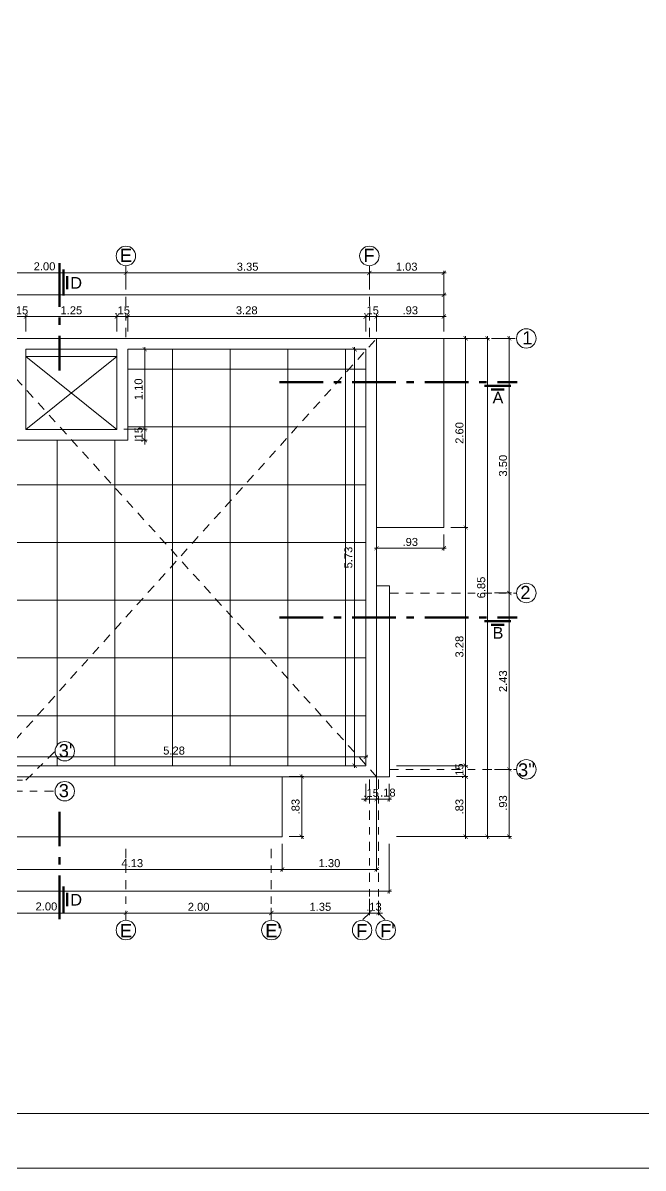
# Model space of a CAD drawing. Header units: millimetres. Extents: x 3779 to 7711, y 1445 to 3132.
# Drawn here: x 3911.06 to 3919.59, y 1460.93 to 1476.67 of the extents above; entities that cross this region are included whole.
import ezdxf

# ---------------------------------------------------------------- set-up
doc = ezdxf.new("R2010")
doc.units = ezdxf.units.MM
doc.header["$PDMODE"] = 3
for name, pattern in [('ACAD_ISO10W100', [18.5, 12, -3, 0.5, -3]), ('DASHDOTX2', [50.8, 25.4, -12.7, 0, -12.7]), ('HIDDEN', [9.525, 6.35, -3.175])]:
    doc.linetypes.add(name, pattern=pattern)
for name, color, linetype, lineweight in [('cotas', 7, 'Continuous', 5), ('EJES', 20, 'DASHDOTX2', 9), ('LINEA-DE-CORTE', 6, 'ACAD_ISO10W100', 60), ('pluma 0.0', 33, 'Continuous', 0), ('pluma 1', 1, 'Continuous', 9), ('pluma 1.5', 14, 'Continuous', 15), ('pluma 2', 2, 'Continuous', 20), ('proyecciones', 32, 'HIDDEN', 9), ('TEXTO', 7, 'Continuous', 9), ('TEXTURAS', 35, 'Continuous', 5)]:
    doc.layers.add(name, color=color, linetype=linetype, lineweight=lineweight)
doc.styles.get("Standard").update_dxf_attribs({"font": 'arial.ttf'})
doc.styles.add('TIMES', font='arial.ttf', dxfattribs={"height": 0.11})
doc.dimstyles.new('julio', dxfattribs={"dimtxt": 0.11, "dimasz": 0.057, "dimexe": 0.03, "dimexo": 0.097, "dimgap": 0.0295, "dimtad": 1, "dimzin": 4, "dimdsep": 46, "dimtxsty": 'TIMES', "dimblk": 'ARCHTICK', "dimcen": 0, "dimdle": 0.03, "dimclrd": 256, "dimclre": 256, "dimclrt": 256, "dimadec": 0, "dimazin": 0, "dimtfac": 1, "dimtix": 1, "dimtmove": 2, "dimatfit": 2, "dimldrblk": 'ARCHTICK', "dimfxl": 1, "dimtolj": 1, "dimtzin": 0, "dimlwd": 5, "dimlwe": 5, "dimarcsym": 0})

# ---------------------------------------------------------------- blocks, each defined once
blk = doc.blocks.new('_ArchTick')
at = {"color": 0, "linetype": 'ByBlock', "lineweight": 40, "const_width": 0.15}
blk.add_lwpolyline([(-0.5, -0.5), (0.5, 0.5)], dxfattribs=at)
blk = doc.blocks.new('*D638')
at = {"layer": 'cotas', "lineweight": 5, "transparency": 16777216}
for p, q in [((3901.522, 1472.935), (3916.882, 1472.935)), ((3901.552, 1472.432), (3901.552, 1472.965)), ((3916.852, 1472.432), (3916.852, 1472.965))]:
    blk.add_line(p, q, dxfattribs=at)
at = {"layer": 'Defpoints', "color": 0, "transparency": 16777216}
for p in [(3916.852, 1472.935), (3901.552, 1472.335), (3916.852, 1472.335)]:
    blk.add_point(p, dxfattribs=at)
at = {"layer": 'cotas', "lineweight": 5, "transparency": 16777216, "xscale": 0.057, "yscale": 0.057, "zscale": 0.057, "rotation": 180}
blk.add_blockref('_ArchTick', (3901.552, 1472.935), dxfattribs=at)
at = {"layer": 'cotas', "lineweight": 5, "transparency": 16777216, "xscale": 0.057, "yscale": 0.057, "zscale": 0.057}
blk.add_blockref('_ArchTick', (3916.852, 1472.935), dxfattribs=at)
at = {"layer": 'cotas', "transparency": 16777216, "insert": (3909.317, 1473.025), "char_height": 0.11, "attachment_point": 5, "style": 'TIMES'}
blk.add_mtext('\\A1;15.30', dxfattribs=at)
blk = doc.blocks.new('*D579')
at = {"layer": 'cotas', "lineweight": 5, "transparency": 16777216}
for p, q in [((3910.447, 1473.235), (3912.507, 1473.235)), ((3910.477, 1473.032), (3910.477, 1473.265)), ((3912.477, 1473.032), (3912.477, 1473.265))]:
    blk.add_line(p, q, dxfattribs=at)
at = {"layer": 'Defpoints', "color": 0, "transparency": 16777216}
for p in [(3912.477, 1473.235), (3910.477, 1472.935), (3912.477, 1472.935)]:
    blk.add_point(p, dxfattribs=at)
at = {"layer": 'cotas', "lineweight": 5, "transparency": 16777216, "xscale": 0.057, "yscale": 0.057, "zscale": 0.057, "rotation": 180}
blk.add_blockref('_ArchTick', (3910.477, 1473.235), dxfattribs=at)
at = {"layer": 'cotas', "lineweight": 5, "transparency": 16777216, "xscale": 0.057, "yscale": 0.057, "zscale": 0.057}
blk.add_blockref('_ArchTick', (3912.477, 1473.235), dxfattribs=at)
at = {"layer": 'cotas', "transparency": 16777216, "insert": (3911.358, 1473.325), "char_height": 0.11, "attachment_point": 5, "style": 'TIMES'}
blk.add_mtext('\\A1;2.00', dxfattribs=at)
blk = doc.blocks.new('*D580')
at = {"layer": 'cotas', "lineweight": 5, "transparency": 16777216}
for p, q in [((3912.447, 1473.235), (3915.857, 1473.235)), ((3912.477, 1473.032), (3912.477, 1473.265)), ((3915.827, 1473.032), (3915.827, 1473.265))]:
    blk.add_line(p, q, dxfattribs=at)
at = {"layer": 'Defpoints', "color": 0, "transparency": 16777216}
for p in [(3915.827, 1473.235), (3912.477, 1472.935), (3915.827, 1472.935)]:
    blk.add_point(p, dxfattribs=at)
at = {"layer": 'cotas', "lineweight": 5, "transparency": 16777216, "xscale": 0.057, "yscale": 0.057, "zscale": 0.057, "rotation": 180}
blk.add_blockref('_ArchTick', (3912.477, 1473.235), dxfattribs=at)
at = {"layer": 'cotas', "lineweight": 5, "transparency": 16777216, "xscale": 0.057, "yscale": 0.057, "zscale": 0.057}
blk.add_blockref('_ArchTick', (3915.827, 1473.235), dxfattribs=at)
at = {"layer": 'cotas', "transparency": 16777216, "insert": (3914.152, 1473.32), "char_height": 0.11, "attachment_point": 5, "style": 'TIMES'}
blk.add_mtext('\\A1;3.35', dxfattribs=at)
blk = doc.blocks.new('*D581')
at = {"layer": 'cotas', "lineweight": 5, "transparency": 16777216}
for p, q in [((3915.797, 1473.235), (3916.882, 1473.235)), ((3915.827, 1473.032), (3915.827, 1473.265)), ((3916.852, 1472.432), (3916.852, 1473.265))]:
    blk.add_line(p, q, dxfattribs=at)
at = {"layer": 'Defpoints', "color": 0, "transparency": 16777216}
for p in [(3916.852, 1473.235), (3915.827, 1472.935), (3916.852, 1472.335)]:
    blk.add_point(p, dxfattribs=at)
at = {"layer": 'cotas', "lineweight": 5, "transparency": 16777216, "xscale": 0.057, "yscale": 0.057, "zscale": 0.057, "rotation": 180}
blk.add_blockref('_ArchTick', (3915.827, 1473.235), dxfattribs=at)
at = {"layer": 'cotas', "lineweight": 5, "transparency": 16777216, "xscale": 0.057, "yscale": 0.057, "zscale": 0.057}
blk.add_blockref('_ArchTick', (3916.852, 1473.235), dxfattribs=at)
at = {"layer": 'cotas', "transparency": 16777216, "insert": (3916.34, 1473.32), "char_height": 0.11, "attachment_point": 5, "style": 'TIMES'}
blk.add_mtext('\\A1;1.03', dxfattribs=at)
blk = doc.blocks.new('*D587')
at = {"layer": 'cotas', "lineweight": 5, "transparency": 16777216}
for p, q in [((3912.352, 1472.635), (3912.295, 1472.635)), ((3912.352, 1472.432), (3912.352, 1472.665)), ((3912.352, 1472.635), (3912.502, 1472.635)), ((3912.502, 1472.432), (3912.502, 1472.665)), ((3912.502, 1472.635), (3912.559, 1472.635))]:
    blk.add_line(p, q, dxfattribs=at)
at = {"layer": 'Defpoints', "color": 0, "transparency": 16777216}
for p in [(3912.502, 1472.635), (3912.352, 1472.335), (3912.502, 1472.335)]:
    blk.add_point(p, dxfattribs=at)
at = {"layer": 'cotas', "lineweight": 5, "transparency": 16777216, "xscale": 0.057, "yscale": 0.057, "zscale": 0.057}
blk.add_blockref('_ArchTick', (3912.352, 1472.635), dxfattribs=at)
at = {"layer": 'cotas', "lineweight": 5, "transparency": 16777216, "xscale": 0.057, "yscale": 0.057, "zscale": 0.057, "rotation": 180}
blk.add_blockref('_ArchTick', (3912.502, 1472.635), dxfattribs=at)
at = {"layer": 'cotas', "transparency": 16777216, "insert": (3912.427, 1472.72), "char_height": 0.11, "attachment_point": 5, "style": 'TIMES'}
blk.add_mtext('\\A1;.15', dxfattribs=at)
blk = doc.blocks.new('*D641')
at = {"layer": 'cotas', "lineweight": 5, "transparency": 16777216}
for p, q in [((3910.447, 1464.435), (3912.507, 1464.435)), ((3910.477, 1464.457), (3910.477, 1464.405)), ((3912.477, 1464.466), (3912.477, 1464.405))]:
    blk.add_line(p, q, dxfattribs=at)
at = {"layer": 'Defpoints', "color": 0, "transparency": 16777216}
for p in [(3910.477, 1464.554), (3912.477, 1464.563), (3912.477, 1464.435)]:
    blk.add_point(p, dxfattribs=at)
at = {"layer": 'cotas', "lineweight": 5, "transparency": 16777216, "xscale": 0.057, "yscale": 0.057, "zscale": 0.057, "rotation": 180}
blk.add_blockref('_ArchTick', (3910.477, 1464.435), dxfattribs=at)
at = {"layer": 'cotas', "lineweight": 5, "transparency": 16777216, "xscale": 0.057, "yscale": 0.057, "zscale": 0.057}
blk.add_blockref('_ArchTick', (3912.477, 1464.435), dxfattribs=at)
at = {"layer": 'cotas', "transparency": 16777216, "insert": (3911.384, 1464.525), "char_height": 0.11, "attachment_point": 5, "style": 'TIMES'}
blk.add_mtext('\\A1;2.00', dxfattribs=at)
blk = doc.blocks.new('*D642')
at = {"layer": 'cotas', "lineweight": 5, "transparency": 16777216}
for p, q in [((3914.478, 1464.506), (3914.478, 1464.405)), ((3912.447, 1464.435), (3914.508, 1464.435)), ((3912.477, 1464.466), (3912.477, 1464.405))]:
    blk.add_line(p, q, dxfattribs=at)
at = {"layer": 'Defpoints', "color": 0, "transparency": 16777216}
for p in [(3912.477, 1464.563), (3914.478, 1464.603), (3914.478, 1464.435)]:
    blk.add_point(p, dxfattribs=at)
at = {"layer": 'cotas', "lineweight": 5, "transparency": 16777216, "xscale": 0.057, "yscale": 0.057, "zscale": 0.057, "rotation": 180}
blk.add_blockref('_ArchTick', (3912.477, 1464.435), dxfattribs=at)
at = {"layer": 'cotas', "lineweight": 5, "transparency": 16777216, "xscale": 0.057, "yscale": 0.057, "zscale": 0.057}
blk.add_blockref('_ArchTick', (3914.478, 1464.435), dxfattribs=at)
at = {"layer": 'cotas', "transparency": 16777216, "insert": (3913.478, 1464.52), "char_height": 0.11, "attachment_point": 5, "style": 'TIMES'}
blk.add_mtext('\\A1;2.00', dxfattribs=at)
blk = doc.blocks.new('*D643')
at = {"layer": 'cotas', "lineweight": 5, "transparency": 16777216}
for p, q in [((3914.478, 1464.506), (3914.478, 1464.405)), ((3915.827, 1464.631), (3915.827, 1464.405)), ((3914.448, 1464.435), (3915.857, 1464.435))]:
    blk.add_line(p, q, dxfattribs=at)
at = {"layer": 'Defpoints', "color": 0, "transparency": 16777216}
for p in [(3915.827, 1464.728), (3914.478, 1464.603), (3915.827, 1464.435)]:
    blk.add_point(p, dxfattribs=at)
at = {"layer": 'cotas', "lineweight": 5, "transparency": 16777216, "xscale": 0.057, "yscale": 0.057, "zscale": 0.057, "rotation": 180}
blk.add_blockref('_ArchTick', (3914.478, 1464.435), dxfattribs=at)
at = {"layer": 'cotas', "lineweight": 5, "transparency": 16777216, "xscale": 0.057, "yscale": 0.057, "zscale": 0.057}
blk.add_blockref('_ArchTick', (3915.827, 1464.435), dxfattribs=at)
at = {"layer": 'cotas', "transparency": 16777216, "insert": (3915.153, 1464.52), "char_height": 0.11, "attachment_point": 5, "style": 'TIMES'}
blk.add_mtext('\\A1;1.35', dxfattribs=at)
blk = doc.blocks.new('*D589')
at = {"layer": 'cotas', "lineweight": 5, "transparency": 16777216}
for p, q in [((3915.827, 1464.631), (3915.827, 1464.405)), ((3915.952, 1464.601), (3915.952, 1464.405)), ((3915.827, 1464.435), (3915.77, 1464.435)), ((3915.827, 1464.435), (3915.952, 1464.435)), ((3915.952, 1464.435), (3916.009, 1464.435))]:
    blk.add_line(p, q, dxfattribs=at)
at = {"layer": 'Defpoints', "color": 0, "transparency": 16777216}
for p in [(3915.827, 1464.728), (3915.952, 1464.698), (3915.952, 1464.435)]:
    blk.add_point(p, dxfattribs=at)
at = {"layer": 'cotas', "lineweight": 5, "transparency": 16777216, "xscale": 0.057, "yscale": 0.057, "zscale": 0.057}
blk.add_blockref('_ArchTick', (3915.827, 1464.435), dxfattribs=at)
at = {"layer": 'cotas', "lineweight": 5, "transparency": 16777216, "xscale": 0.057, "yscale": 0.057, "zscale": 0.057, "rotation": 180}
blk.add_blockref('_ArchTick', (3915.952, 1464.435), dxfattribs=at)
at = {"layer": 'cotas', "transparency": 16777216, "insert": (3915.89, 1464.52), "char_height": 0.11, "attachment_point": 5, "style": 'TIMES'}
blk.add_mtext('\\A1;.13', dxfattribs=at)
blk = doc.blocks.new('*D590')
at = {"layer": 'cotas', "lineweight": 5, "transparency": 16777216}
for p, q in [((3916.102, 1465.388), (3916.102, 1464.705)), ((3901.552, 1465.238), (3901.552, 1464.705)), ((3901.522, 1464.735), (3916.132, 1464.735))]:
    blk.add_line(p, q, dxfattribs=at)
at = {"layer": 'Defpoints', "color": 0, "transparency": 16777216}
for p in [(3916.102, 1465.485), (3901.552, 1465.335), (3916.102, 1464.735)]:
    blk.add_point(p, dxfattribs=at)
at = {"layer": 'cotas', "lineweight": 5, "transparency": 16777216, "xscale": 0.057, "yscale": 0.057, "zscale": 0.057, "rotation": 180}
blk.add_blockref('_ArchTick', (3901.552, 1464.735), dxfattribs=at)
at = {"layer": 'cotas', "lineweight": 5, "transparency": 16777216, "xscale": 0.057, "yscale": 0.057, "zscale": 0.057}
blk.add_blockref('_ArchTick', (3916.102, 1464.735), dxfattribs=at)
at = {"layer": 'cotas', "transparency": 16777216, "insert": (3908.827, 1464.82), "char_height": 0.11, "attachment_point": 5, "style": 'TIMES'}
blk.add_mtext('\\A1;14.55', dxfattribs=at)
blk = doc.blocks.new('*D600')
at = {"layer": 'cotas', "lineweight": 5, "transparency": 16777216}
for p, q in [((3910.502, 1465.388), (3910.502, 1465.005)), ((3914.628, 1465.388), (3914.628, 1465.005)), ((3910.472, 1465.035), (3914.658, 1465.035))]:
    blk.add_line(p, q, dxfattribs=at)
at = {"layer": 'Defpoints', "color": 0, "transparency": 16777216}
for p in [(3910.502, 1465.485), (3914.628, 1465.485), (3914.628, 1465.035)]:
    blk.add_point(p, dxfattribs=at)
at = {"layer": 'cotas', "lineweight": 5, "transparency": 16777216, "xscale": 0.057, "yscale": 0.057, "zscale": 0.057, "rotation": 180}
blk.add_blockref('_ArchTick', (3910.502, 1465.035), dxfattribs=at)
at = {"layer": 'cotas', "lineweight": 5, "transparency": 16777216, "xscale": 0.057, "yscale": 0.057, "zscale": 0.057}
blk.add_blockref('_ArchTick', (3914.628, 1465.035), dxfattribs=at)
at = {"layer": 'cotas', "transparency": 16777216, "insert": (3912.565, 1465.12), "char_height": 0.11, "attachment_point": 5, "style": 'TIMES'}
blk.add_mtext('\\A1;4.13', dxfattribs=at)
blk = doc.blocks.new('*D605')
at = {"layer": 'cotas', "lineweight": 5, "transparency": 16777216}
for p, q in [((3917.549, 1466.41), (3917.782, 1466.41)), ((3917.752, 1465.455), (3917.752, 1466.44)), ((3916.199, 1465.485), (3917.782, 1465.485))]:
    blk.add_line(p, q, dxfattribs=at)
at = {"layer": 'Defpoints', "color": 0, "transparency": 16777216}
for p in [(3917.452, 1466.41), (3917.752, 1466.41), (3916.102, 1465.485)]:
    blk.add_point(p, dxfattribs=at)
at = {"layer": 'cotas', "lineweight": 5, "transparency": 16777216, "xscale": 0.057, "yscale": 0.057, "zscale": 0.057}
for p, rotation in [((3917.752, 1466.41), 90), ((3917.752, 1465.485), 270)]:
    blk.add_blockref('_ArchTick', p, dxfattribs=dict(at, rotation=rotation))
at = {"layer": 'cotas', "transparency": 16777216, "insert": (3917.667, 1465.947), "char_height": 0.11, "attachment_point": 5, "rotation": 90, "style": 'TIMES'}
blk.add_mtext('\\A1;.93', dxfattribs=at)
blk = doc.blocks.new('*D606')
at = {"layer": 'cotas', "lineweight": 5, "transparency": 16777216}
for p, q in [((3917.549, 1468.835), (3917.782, 1468.835)), ((3917.752, 1466.38), (3917.752, 1468.865)), ((3917.549, 1466.41), (3917.782, 1466.41))]:
    blk.add_line(p, q, dxfattribs=at)
at = {"layer": 'Defpoints', "color": 0, "transparency": 16777216}
for p in [(3917.452, 1468.835), (3917.752, 1468.835), (3917.452, 1466.41)]:
    blk.add_point(p, dxfattribs=at)
at = {"layer": 'cotas', "lineweight": 5, "transparency": 16777216, "xscale": 0.057, "yscale": 0.057, "zscale": 0.057}
for p, rotation in [((3917.752, 1468.835), 90), ((3917.752, 1466.41), 270)]:
    blk.add_blockref('_ArchTick', p, dxfattribs=dict(at, rotation=rotation))
at = {"layer": 'cotas', "transparency": 16777216, "insert": (3917.667, 1467.622), "char_height": 0.11, "attachment_point": 5, "rotation": 90, "style": 'TIMES'}
blk.add_mtext('\\A1;2.43', dxfattribs=at)
blk = doc.blocks.new('*D607')
at = {"layer": 'cotas', "lineweight": 5, "transparency": 16777216}
for p, q in [((3917.549, 1472.335), (3917.782, 1472.335)), ((3917.752, 1468.805), (3917.752, 1472.365)), ((3917.549, 1468.835), (3917.782, 1468.835))]:
    blk.add_line(p, q, dxfattribs=at)
at = {"layer": 'Defpoints', "color": 0, "transparency": 16777216}
for p in [(3917.452, 1472.335), (3917.752, 1472.335), (3917.452, 1468.835)]:
    blk.add_point(p, dxfattribs=at)
at = {"layer": 'cotas', "lineweight": 5, "transparency": 16777216, "xscale": 0.057, "yscale": 0.057, "zscale": 0.057}
for p, rotation in [((3917.752, 1472.335), 90), ((3917.752, 1468.835), 270)]:
    blk.add_blockref('_ArchTick', p, dxfattribs=dict(at, rotation=rotation))
at = {"layer": 'cotas', "transparency": 16777216, "insert": (3917.667, 1470.585), "char_height": 0.11, "attachment_point": 5, "rotation": 90, "style": 'TIMES'}
blk.add_mtext('\\A1;3.50', dxfattribs=at)
blk = doc.blocks.new('*D608')
at = {"layer": 'cotas', "lineweight": 5, "transparency": 16777216}
for p, q in [((3916.949, 1472.335), (3917.482, 1472.335)), ((3917.452, 1465.455), (3917.452, 1472.365)), ((3916.199, 1465.485), (3917.482, 1465.485))]:
    blk.add_line(p, q, dxfattribs=at)
at = {"layer": 'Defpoints', "color": 0, "transparency": 16777216}
for p in [(3916.852, 1472.335), (3917.452, 1472.335), (3916.102, 1465.485)]:
    blk.add_point(p, dxfattribs=at)
at = {"layer": 'cotas', "lineweight": 5, "transparency": 16777216, "xscale": 0.057, "yscale": 0.057, "zscale": 0.057}
for p, rotation in [((3917.452, 1472.335), 90), ((3917.452, 1465.485), 270)]:
    blk.add_blockref('_ArchTick', p, dxfattribs=dict(at, rotation=rotation))
at = {"layer": 'cotas', "transparency": 16777216, "insert": (3917.367, 1468.91), "char_height": 0.11, "attachment_point": 5, "rotation": 90, "style": 'TIMES'}
blk.add_mtext('\\A1;6.85', dxfattribs=at)
blk = doc.blocks.new('*D609')
at = {"layer": 'cotas', "lineweight": 5, "transparency": 16777216}
for p, q in [((3916.949, 1472.335), (3917.182, 1472.335)), ((3917.152, 1469.705), (3917.152, 1472.365)), ((3916.949, 1469.735), (3917.182, 1469.735))]:
    blk.add_line(p, q, dxfattribs=at)
at = {"layer": 'Defpoints', "color": 0, "transparency": 16777216}
for p in [(3916.852, 1472.335), (3917.152, 1472.335), (3916.852, 1469.735)]:
    blk.add_point(p, dxfattribs=at)
at = {"layer": 'cotas', "lineweight": 5, "transparency": 16777216, "xscale": 0.057, "yscale": 0.057, "zscale": 0.057}
for p, rotation in [((3917.152, 1472.335), 90), ((3917.152, 1469.735), 270)]:
    blk.add_blockref('_ArchTick', p, dxfattribs=dict(at, rotation=rotation))
at = {"layer": 'cotas', "transparency": 16777216, "insert": (3917.067, 1471.035), "char_height": 0.11, "attachment_point": 5, "rotation": 90, "style": 'TIMES'}
blk.add_mtext('\\A1;2.60', dxfattribs=at)
blk = doc.blocks.new('*D610')
at = {"layer": 'cotas', "lineweight": 5, "transparency": 16777216}
for p, q in [((3916.199, 1466.31), (3917.182, 1466.31)), ((3917.152, 1466.34), (3917.152, 1465.455)), ((3916.199, 1465.485), (3917.182, 1465.485))]:
    blk.add_line(p, q, dxfattribs=at)
at = {"layer": 'Defpoints', "color": 0, "transparency": 16777216}
for p in [(3916.102, 1466.31), (3916.102, 1465.485), (3917.152, 1465.485)]:
    blk.add_point(p, dxfattribs=at)
at = {"layer": 'cotas', "lineweight": 5, "transparency": 16777216, "xscale": 0.057, "yscale": 0.057, "zscale": 0.057}
for p, rotation in [((3917.152, 1466.31), 90), ((3917.152, 1465.485), 270)]:
    blk.add_blockref('_ArchTick', p, dxfattribs=dict(at, rotation=rotation))
at = {"layer": 'cotas', "transparency": 16777216, "insert": (3917.067, 1465.897), "char_height": 0.11, "attachment_point": 5, "rotation": 90, "style": 'TIMES'}
blk.add_mtext('\\A1;.83', dxfattribs=at)
blk = doc.blocks.new('*D614')
at = {"layer": 'cotas', "lineweight": 5, "transparency": 16777216}
for p, q in [((3915.777, 1466.213), (3915.777, 1465.97)), ((3915.927, 1466.213), (3915.927, 1465.97)), ((3915.777, 1466), (3915.72, 1466)), ((3915.777, 1466), (3915.927, 1466)), ((3915.927, 1466), (3915.984, 1466))]:
    blk.add_line(p, q, dxfattribs=at)
at = {"layer": 'Defpoints', "color": 0, "transparency": 16777216}
for p in [(3915.777, 1466.31), (3915.927, 1466.31), (3915.927, 1466)]:
    blk.add_point(p, dxfattribs=at)
at = {"layer": 'cotas', "lineweight": 5, "transparency": 16777216, "xscale": 0.057, "yscale": 0.057, "zscale": 0.057}
blk.add_blockref('_ArchTick', (3915.777, 1466), dxfattribs=at)
at = {"layer": 'cotas', "lineweight": 5, "transparency": 16777216, "xscale": 0.057, "yscale": 0.057, "zscale": 0.057, "rotation": 180}
blk.add_blockref('_ArchTick', (3915.927, 1466), dxfattribs=at)
at = {"layer": 'cotas', "transparency": 16777216, "insert": (3915.852, 1466.085), "char_height": 0.11, "attachment_point": 5, "style": 'TIMES'}
blk.add_mtext('\\A1;.15', dxfattribs=at)
blk = doc.blocks.new('*D615')
at = {"layer": 'cotas', "lineweight": 5, "transparency": 16777216}
for p, q in [((3915.927, 1466.363), (3915.927, 1465.97)), ((3916.102, 1466.213), (3916.102, 1465.97)), ((3915.897, 1466), (3916.132, 1466))]:
    blk.add_line(p, q, dxfattribs=at)
at = {"layer": 'Defpoints', "color": 0, "transparency": 16777216}
for p in [(3915.927, 1466.46), (3916.102, 1466.31), (3916.102, 1466)]:
    blk.add_point(p, dxfattribs=at)
at = {"layer": 'cotas', "lineweight": 5, "transparency": 16777216, "xscale": 0.057, "yscale": 0.057, "zscale": 0.057, "rotation": 180}
blk.add_blockref('_ArchTick', (3915.927, 1466), dxfattribs=at)
at = {"layer": 'cotas', "lineweight": 5, "transparency": 16777216, "xscale": 0.057, "yscale": 0.057, "zscale": 0.057}
blk.add_blockref('_ArchTick', (3916.102, 1466), dxfattribs=at)
at = {"layer": 'cotas', "transparency": 16777216, "insert": (3916.082, 1466.09), "char_height": 0.11, "attachment_point": 5, "style": 'TIMES'}
blk.add_mtext('\\A1;.18', dxfattribs=at)
blk = doc.blocks.new('*D616')
at = {"layer": 'cotas', "lineweight": 5, "transparency": 16777216}
for p, q in [((3916.199, 1466.46), (3917.182, 1466.46)), ((3917.152, 1466.46), (3917.152, 1466.517)), ((3917.152, 1466.31), (3917.152, 1466.46)), ((3916.199, 1466.31), (3917.182, 1466.31)), ((3917.152, 1466.31), (3917.152, 1466.253))]:
    blk.add_line(p, q, dxfattribs=at)
at = {"layer": 'Defpoints', "color": 0, "transparency": 16777216}
for p in [(3916.102, 1466.46), (3917.152, 1466.46), (3916.102, 1466.31)]:
    blk.add_point(p, dxfattribs=at)
at = {"layer": 'cotas', "lineweight": 5, "transparency": 16777216, "xscale": 0.057, "yscale": 0.057, "zscale": 0.057}
for p, rotation in [((3917.152, 1466.46), 270), ((3917.152, 1466.31), 90)]:
    blk.add_blockref('_ArchTick', p, dxfattribs=dict(at, rotation=rotation))
at = {"layer": 'cotas', "transparency": 16777216, "insert": (3917.067, 1466.385), "char_height": 0.11, "attachment_point": 5, "rotation": 90, "style": 'TIMES'}
blk.add_mtext('\\A1;.15', dxfattribs=at)
blk = doc.blocks.new('*D617')
at = {"layer": 'cotas', "lineweight": 5, "transparency": 16777216}
for p, q in [((3916.949, 1469.735), (3917.182, 1469.735)), ((3917.152, 1466.43), (3917.152, 1469.765)), ((3916.499, 1466.46), (3917.182, 1466.46))]:
    blk.add_line(p, q, dxfattribs=at)
at = {"layer": 'Defpoints', "color": 0, "transparency": 16777216}
for p in [(3916.852, 1469.735), (3917.152, 1469.735), (3916.402, 1466.46)]:
    blk.add_point(p, dxfattribs=at)
at = {"layer": 'cotas', "lineweight": 5, "transparency": 16777216, "xscale": 0.057, "yscale": 0.057, "zscale": 0.057}
for p, rotation in [((3917.152, 1469.735), 90), ((3917.152, 1466.46), 270)]:
    blk.add_blockref('_ArchTick', p, dxfattribs=dict(at, rotation=rotation))
at = {"layer": 'cotas', "transparency": 16777216, "insert": (3917.067, 1468.097), "char_height": 0.11, "attachment_point": 5, "rotation": 90, "style": 'TIMES'}
blk.add_mtext('\\A1;3.28', dxfattribs=at)
blk = doc.blocks.new('*D618')
at = {"layer": 'cotas', "lineweight": 5, "transparency": 16777216}
for p, q in [((3915.927, 1469.638), (3915.927, 1469.42)), ((3916.852, 1469.638), (3916.852, 1469.42)), ((3915.897, 1469.45), (3916.882, 1469.45))]:
    blk.add_line(p, q, dxfattribs=at)
at = {"layer": 'Defpoints', "color": 0, "transparency": 16777216}
for p in [(3915.927, 1469.735), (3916.852, 1469.735), (3916.852, 1469.45)]:
    blk.add_point(p, dxfattribs=at)
at = {"layer": 'cotas', "lineweight": 5, "transparency": 16777216, "xscale": 0.057, "yscale": 0.057, "zscale": 0.057, "rotation": 180}
blk.add_blockref('_ArchTick', (3915.927, 1469.45), dxfattribs=at)
at = {"layer": 'cotas', "lineweight": 5, "transparency": 16777216, "xscale": 0.057, "yscale": 0.057, "zscale": 0.057}
blk.add_blockref('_ArchTick', (3916.852, 1469.45), dxfattribs=at)
at = {"layer": 'cotas', "transparency": 16777216, "insert": (3916.39, 1469.536), "char_height": 0.11, "attachment_point": 5, "style": 'TIMES'}
blk.add_mtext('\\A1;.93', dxfattribs=at)
blk = doc.blocks.new('*D619')
at = {"layer": 'cotas', "lineweight": 5, "transparency": 16777216}
for p, q in [((3915.897, 1472.635), (3916.882, 1472.635)), ((3915.927, 1472.432), (3915.927, 1472.665)), ((3916.852, 1472.432), (3916.852, 1472.665))]:
    blk.add_line(p, q, dxfattribs=at)
at = {"layer": 'Defpoints', "color": 0, "transparency": 16777216}
for p in [(3916.852, 1472.635), (3915.927, 1472.335), (3916.852, 1472.335)]:
    blk.add_point(p, dxfattribs=at)
at = {"layer": 'cotas', "lineweight": 5, "transparency": 16777216, "xscale": 0.057, "yscale": 0.057, "zscale": 0.057, "rotation": 180}
blk.add_blockref('_ArchTick', (3915.927, 1472.635), dxfattribs=at)
at = {"layer": 'cotas', "lineweight": 5, "transparency": 16777216, "xscale": 0.057, "yscale": 0.057, "zscale": 0.057}
blk.add_blockref('_ArchTick', (3916.852, 1472.635), dxfattribs=at)
at = {"layer": 'cotas', "transparency": 16777216, "insert": (3916.39, 1472.72), "char_height": 0.11, "attachment_point": 5, "style": 'TIMES'}
blk.add_mtext('\\A1;.93', dxfattribs=at)
blk = doc.blocks.new('*D620')
at = {"layer": 'cotas', "lineweight": 5, "transparency": 16777216}
for p, q in [((3912.472, 1472.635), (3915.807, 1472.635)), ((3912.502, 1472.432), (3912.502, 1472.665)), ((3915.777, 1472.432), (3915.777, 1472.665))]:
    blk.add_line(p, q, dxfattribs=at)
at = {"layer": 'Defpoints', "color": 0, "transparency": 16777216}
for p in [(3915.777, 1472.635), (3912.502, 1472.335), (3915.777, 1472.335)]:
    blk.add_point(p, dxfattribs=at)
at = {"layer": 'cotas', "lineweight": 5, "transparency": 16777216, "xscale": 0.057, "yscale": 0.057, "zscale": 0.057, "rotation": 180}
blk.add_blockref('_ArchTick', (3912.502, 1472.635), dxfattribs=at)
at = {"layer": 'cotas', "lineweight": 5, "transparency": 16777216, "xscale": 0.057, "yscale": 0.057, "zscale": 0.057}
blk.add_blockref('_ArchTick', (3915.777, 1472.635), dxfattribs=at)
at = {"layer": 'cotas', "transparency": 16777216, "insert": (3914.14, 1472.72), "char_height": 0.11, "attachment_point": 5, "style": 'TIMES'}
blk.add_mtext('\\A1;3.28', dxfattribs=at)
blk = doc.blocks.new('*D621')
at = {"layer": 'cotas', "lineweight": 5, "transparency": 16777216}
for p, q in [((3915.777, 1472.635), (3915.72, 1472.635)), ((3915.777, 1472.432), (3915.777, 1472.665)), ((3915.777, 1472.635), (3915.927, 1472.635)), ((3915.927, 1472.432), (3915.927, 1472.665)), ((3915.927, 1472.635), (3915.984, 1472.635))]:
    blk.add_line(p, q, dxfattribs=at)
at = {"layer": 'Defpoints', "color": 0, "transparency": 16777216}
for p in [(3915.927, 1472.635), (3915.777, 1472.335), (3915.927, 1472.335)]:
    blk.add_point(p, dxfattribs=at)
at = {"layer": 'cotas', "lineweight": 5, "transparency": 16777216, "xscale": 0.057, "yscale": 0.057, "zscale": 0.057}
blk.add_blockref('_ArchTick', (3915.777, 1472.635), dxfattribs=at)
at = {"layer": 'cotas', "lineweight": 5, "transparency": 16777216, "xscale": 0.057, "yscale": 0.057, "zscale": 0.057, "rotation": 180}
blk.add_blockref('_ArchTick', (3915.927, 1472.635), dxfattribs=at)
at = {"layer": 'cotas', "transparency": 16777216, "insert": (3915.852, 1472.72), "char_height": 0.11, "attachment_point": 5, "style": 'TIMES'}
blk.add_mtext('\\A1;.15', dxfattribs=at)
blk = doc.blocks.new('*D623')
at = {"layer": 'cotas', "lineweight": 5, "transparency": 16777216}
for p, q in [((3910.952, 1472.635), (3910.895, 1472.635)), ((3910.952, 1472.432), (3910.952, 1472.665)), ((3910.952, 1472.635), (3911.102, 1472.635)), ((3911.102, 1472.432), (3911.102, 1472.665)), ((3911.102, 1472.635), (3911.159, 1472.635))]:
    blk.add_line(p, q, dxfattribs=at)
at = {"layer": 'Defpoints', "color": 0, "transparency": 16777216}
for p in [(3911.102, 1472.635), (3910.952, 1472.335), (3911.102, 1472.335)]:
    blk.add_point(p, dxfattribs=at)
at = {"layer": 'cotas', "lineweight": 5, "transparency": 16777216, "xscale": 0.057, "yscale": 0.057, "zscale": 0.057}
blk.add_blockref('_ArchTick', (3910.952, 1472.635), dxfattribs=at)
at = {"layer": 'cotas', "lineweight": 5, "transparency": 16777216, "xscale": 0.057, "yscale": 0.057, "zscale": 0.057, "rotation": 180}
blk.add_blockref('_ArchTick', (3911.102, 1472.635), dxfattribs=at)
at = {"layer": 'cotas', "transparency": 16777216, "insert": (3911.027, 1472.72), "char_height": 0.11, "attachment_point": 5, "style": 'TIMES'}
blk.add_mtext('\\A1;.15', dxfattribs=at)
blk = doc.blocks.new('*D624')
at = {"layer": 'cotas', "lineweight": 5, "transparency": 16777216}
for p, q in [((3911.072, 1472.635), (3912.382, 1472.635)), ((3911.102, 1472.432), (3911.102, 1472.665)), ((3912.352, 1472.432), (3912.352, 1472.665))]:
    blk.add_line(p, q, dxfattribs=at)
at = {"layer": 'Defpoints', "color": 0, "transparency": 16777216}
for p in [(3912.352, 1472.635), (3911.102, 1472.335), (3912.352, 1472.335)]:
    blk.add_point(p, dxfattribs=at)
at = {"layer": 'cotas', "lineweight": 5, "transparency": 16777216, "xscale": 0.057, "yscale": 0.057, "zscale": 0.057, "rotation": 180}
blk.add_blockref('_ArchTick', (3911.102, 1472.635), dxfattribs=at)
at = {"layer": 'cotas', "lineweight": 5, "transparency": 16777216, "xscale": 0.057, "yscale": 0.057, "zscale": 0.057}
blk.add_blockref('_ArchTick', (3912.352, 1472.635), dxfattribs=at)
at = {"layer": 'cotas', "transparency": 16777216, "insert": (3911.727, 1472.72), "char_height": 0.11, "attachment_point": 5, "style": 'TIMES'}
blk.add_mtext('\\A1;1.25', dxfattribs=at)
blk = doc.blocks.new('*D644')
at = {"layer": 'cotas', "lineweight": 5, "transparency": 16777216}
for p, q in [((3915.927, 1466.213), (3915.927, 1465.005)), ((3914.628, 1465.388), (3914.628, 1465.005)), ((3914.598, 1465.035), (3915.957, 1465.035))]:
    blk.add_line(p, q, dxfattribs=at)
at = {"layer": 'Defpoints', "color": 0, "transparency": 16777216}
for p in [(3915.927, 1466.31), (3914.628, 1465.485), (3915.927, 1465.035)]:
    blk.add_point(p, dxfattribs=at)
at = {"layer": 'cotas', "lineweight": 5, "transparency": 16777216, "xscale": 0.057, "yscale": 0.057, "zscale": 0.057, "rotation": 180}
blk.add_blockref('_ArchTick', (3914.628, 1465.035), dxfattribs=at)
at = {"layer": 'cotas', "lineweight": 5, "transparency": 16777216, "xscale": 0.057, "yscale": 0.057, "zscale": 0.057}
blk.add_blockref('_ArchTick', (3915.927, 1465.035), dxfattribs=at)
at = {"layer": 'cotas', "transparency": 16777216, "insert": (3915.278, 1465.12), "char_height": 0.11, "attachment_point": 5, "style": 'TIMES'}
blk.add_mtext('\\A1;1.30', dxfattribs=at)
blk = doc.blocks.new('*D628')
at = {"layer": 'cotas', "lineweight": 5, "transparency": 16777216}
for p, q in [((3912.599, 1472.185), (3912.768, 1472.185)), ((3912.738, 1472.215), (3912.738, 1471.055)), ((3912.449, 1471.085), (3912.768, 1471.085))]:
    blk.add_line(p, q, dxfattribs=at)
at = {"layer": 'Defpoints', "color": 0, "transparency": 16777216}
for p in [(3912.502, 1472.185), (3912.352, 1471.085), (3912.738, 1471.085)]:
    blk.add_point(p, dxfattribs=at)
at = {"layer": 'cotas', "lineweight": 5, "transparency": 16777216, "xscale": 0.057, "yscale": 0.057, "zscale": 0.057}
for p, rotation in [((3912.738, 1472.185), 90), ((3912.738, 1471.085), 270)]:
    blk.add_blockref('_ArchTick', p, dxfattribs=dict(at, rotation=rotation))
at = {"layer": 'cotas', "transparency": 16777216, "insert": (3912.652, 1471.635), "char_height": 0.11, "attachment_point": 5, "rotation": 90, "style": 'TIMES'}
blk.add_mtext('\\A1;1.10', dxfattribs=at)
blk = doc.blocks.new('*D629')
at = {"layer": 'cotas', "lineweight": 5, "transparency": 16777216}
for p, q in [((3912.738, 1471.085), (3912.738, 1471.142)), ((3912.449, 1471.085), (3912.768, 1471.085)), ((3912.738, 1471.085), (3912.738, 1470.935)), ((3912.599, 1470.935), (3912.768, 1470.935)), ((3912.738, 1470.935), (3912.738, 1470.878))]:
    blk.add_line(p, q, dxfattribs=at)
at = {"layer": 'Defpoints', "color": 0, "transparency": 16777216}
for p in [(3912.352, 1471.085), (3912.502, 1470.935), (3912.738, 1470.935)]:
    blk.add_point(p, dxfattribs=at)
at = {"layer": 'cotas', "lineweight": 5, "transparency": 16777216, "xscale": 0.057, "yscale": 0.057, "zscale": 0.057}
for p, rotation in [((3912.738, 1471.085), 270), ((3912.738, 1470.935), 90)]:
    blk.add_blockref('_ArchTick', p, dxfattribs=dict(at, rotation=rotation))
at = {"layer": 'cotas', "transparency": 16777216, "insert": (3912.652, 1471.01), "char_height": 0.11, "attachment_point": 5, "rotation": 90, "style": 'TIMES'}
blk.add_mtext('\\A1;.15', dxfattribs=at)
blk = doc.blocks.new('*D630')
at = {"layer": 'cotas', "lineweight": 5, "transparency": 16777216}
for p, q in [((3914.725, 1466.31), (3914.927, 1466.31)), ((3914.897, 1465.455), (3914.897, 1466.34)), ((3914.725, 1465.485), (3914.927, 1465.485))]:
    blk.add_line(p, q, dxfattribs=at)
at = {"layer": 'Defpoints', "color": 0, "transparency": 16777216}
for p in [(3914.628, 1466.31), (3914.897, 1466.31), (3914.628, 1465.485)]:
    blk.add_point(p, dxfattribs=at)
at = {"layer": 'cotas', "lineweight": 5, "transparency": 16777216, "xscale": 0.057, "yscale": 0.057, "zscale": 0.057}
for p, rotation in [((3914.897, 1466.31), 90), ((3914.897, 1465.485), 270)]:
    blk.add_blockref('_ArchTick', p, dxfattribs=dict(at, rotation=rotation))
at = {"layer": 'cotas', "transparency": 16777216, "insert": (3914.812, 1465.897), "char_height": 0.11, "attachment_point": 5, "rotation": 90, "style": 'TIMES'}
blk.add_mtext('\\A1;.83', dxfattribs=at)
blk = doc.blocks.new('*D631')
at = {"layer": 'cotas', "lineweight": 5, "transparency": 16777216}
for p, q in [((3910.472, 1466.582), (3915.807, 1466.582)), ((3910.502, 1466.557), (3910.502, 1466.612)), ((3915.777, 1466.557), (3915.777, 1466.612))]:
    blk.add_line(p, q, dxfattribs=at)
at = {"layer": 'Defpoints', "color": 0, "transparency": 16777216}
for p in [(3915.777, 1466.582), (3910.502, 1466.46), (3915.777, 1466.46)]:
    blk.add_point(p, dxfattribs=at)
at = {"layer": 'cotas', "lineweight": 5, "transparency": 16777216, "xscale": 0.057, "yscale": 0.057, "zscale": 0.057, "rotation": 180}
blk.add_blockref('_ArchTick', (3910.502, 1466.582), dxfattribs=at)
at = {"layer": 'cotas', "lineweight": 5, "transparency": 16777216, "xscale": 0.057, "yscale": 0.057, "zscale": 0.057}
blk.add_blockref('_ArchTick', (3915.777, 1466.582), dxfattribs=at)
at = {"layer": 'cotas', "transparency": 16777216, "insert": (3913.14, 1466.668), "char_height": 0.11, "attachment_point": 5, "style": 'TIMES'}
blk.add_mtext('\\A1;5.28', dxfattribs=at)
blk = doc.blocks.new('*D632')
at = {"layer": 'cotas', "lineweight": 5, "transparency": 16777216}
for p, q in [((3915.68, 1472.185), (3915.595, 1472.185)), ((3915.625, 1466.43), (3915.625, 1472.215)), ((3915.68, 1466.46), (3915.595, 1466.46))]:
    blk.add_line(p, q, dxfattribs=at)
at = {"layer": 'Defpoints', "color": 0, "transparency": 16777216}
for p in [(3915.625, 1472.185), (3915.777, 1472.185), (3915.777, 1466.46)]:
    blk.add_point(p, dxfattribs=at)
at = {"layer": 'cotas', "lineweight": 5, "transparency": 16777216, "xscale": 0.057, "yscale": 0.057, "zscale": 0.057}
for p, rotation in [((3915.625, 1472.185), 90), ((3915.625, 1466.46), 270)]:
    blk.add_blockref('_ArchTick', p, dxfattribs=dict(at, rotation=rotation))
at = {"layer": 'cotas', "transparency": 16777216, "insert": (3915.539, 1469.322), "char_height": 0.11, "attachment_point": 5, "rotation": 90, "style": 'TIMES'}
blk.add_mtext('\\A1;5.73', dxfattribs=at)

msp = doc.modelspace()

# ---------------------------------------------------------------- hatches: boundary and pattern name
at = {"layer": 'TEXTURAS'}
h = msp.add_hatch(dxfattribs=at)
h.set_pattern_fill('NET', color=256, scale=0.25)
h.set_pattern_definition([(0, (-67.5384, 1.8852), (0, 0.79375), []), (90, (-67.5384, 1.8852), (-0.79375, 5e-17), [])])
h.paths.add_polyline_path([(3901.7024, 1466.0846), (3901.7036, 1466.0846), (3904.7398, 1469.0966), (3902.4876, 1471.3846), (3901.7024, 1471.3846)])
h.paths.add_polyline_path([(3904.7024, 1472.1846), (3902.5524, 1472.1846), (3902.5524, 1471.3846), (3902.4876, 1471.3846), (3904.7398, 1469.0966), (3905.534, 1469.8846), (3904.7024, 1469.8846)])
h.paths.add_polyline_path([(3905.534, 1469.8846), (3904.7398, 1469.0966), (3907.7047, 1466.0846), (3907.8524, 1466.0846), (3907.8524, 1466.2846), (3907.8524, 1469.8846)])
h.paths.add_polyline_path([(3904.7398, 1469.0966), (3901.7036, 1466.0846), (3907.7047, 1466.0846)])
h.paths.add_polyline_path([(3907.8524, 1468.9846), (3908.1024, 1468.9846), (3908.1024, 1471.5846), (3908.0024, 1471.5846), (3908.0024, 1469.8846), (3907.8524, 1469.8846)])
h.paths.add_polyline_path([(3911.7354, 1470.9346), (3910.9524, 1470.9346), (3910.9524, 1471.7984), (3910.6024, 1472.1846), (3910.6024, 1471.9846), (3910.6024, 1471.5846), (3910.6024, 1468.9846), (3910.6024, 1468.6846), (3910.5024, 1468.6846), (3910.5024, 1466.4596), (3910.6375, 1466.4596), (3913.2059, 1469.3121)])
h.paths.add_polyline_path([(3913.2059, 1469.3121), (3910.6375, 1466.4596), (3911.3024, 1466.4596), (3911.5024, 1466.6596, -1), (3911.7702, 1466.6596, -1), (3911.5024, 1466.6596), (3911.3024, 1466.4596), (3915.7774, 1466.4596), (3915.7774, 1466.475)])
h.paths.add_polyline_path([(3915.7774, 1466.475), (3915.7774, 1471.734), (3915.3867, 1471.734), (3913.2059, 1469.3121)])
h.paths.add_polyline_path([(3912.5024, 1470.9346), (3911.7354, 1470.9346), (3913.2059, 1469.3121), (3915.7774, 1472.168), (3915.7774, 1472.1846), (3912.5024, 1472.1846)])
h.paths.add_polyline_path([(3915.7774, 1472.168), (3915.3867, 1471.734), (3915.7774, 1471.734)], flags=17)
h.paths.add_polyline_path([(3910.9639, 1467.3711), (3910.9639, 1467.7252), (3910.7372, 1467.7252), (3910.7372, 1467.3711)], flags=24)

# ---------------------------------------------------------------- linework, layer by layer
at = {"layer": 'cotas'}
for points in [[(3898.5938, 1460.9283), (3940.5938, 1460.9283), (3940.5938, 1490.6283), (3898.5938, 1490.6283)], [(3899.3438, 1461.6783), (3939.8438, 1461.6783), (3939.8438, 1489.8783), (3899.3438, 1489.8783)]]:
    msp.add_lwpolyline(points, close=True, dxfattribs=at)
at = {"layer": 'EJES', "ltscale": 0.005}
for p, q in [((3912.4774, 1473.3346), (3912.4774, 1472.3346)), ((3915.8274, 1473.3346), (3915.8274, 1472.3346)), ((3916.8524, 1472.3346), (3917.8524, 1472.3346)), ((3916.1024, 1468.8346), (3917.8524, 1468.8346)), ((3911.1024, 1466.2596), (3911.5024, 1466.6596)), ((3916.1024, 1466.4096), (3917.8524, 1466.4096)), ((3910.5024, 1466.2596), (3911.1024, 1466.2596)), ((3915.8274, 1464.4346), (3915.8274, 1466.3096)), ((3915.9524, 1464.4346), (3915.9524, 1466.3096)), ((3910.5024, 1466.1096), (3911.5024, 1466.1096)), ((3912.4774, 1464.3346), (3912.4774, 1465.3346)), ((3914.4781, 1464.3346), (3914.4781, 1465.3346)), ((3915.8274, 1464.4346), (3915.7274, 1464.3346)), ((3915.9524, 1464.4346), (3916.0524, 1464.3346))]:
    msp.add_line(p, q, dxfattribs=at)
at = {"layer": 'LINEA-DE-CORTE', "ltscale": 0.05}
for p, q in [((3911.5659, 1473.371), (3911.5659, 1471.8949)), ((3911.6177, 1473.2813), (3911.6177, 1472.9224)), ((3911.6695, 1473.1916), (3911.6695, 1473.0121)), ((3914.59, 1471.734), (3917.8617, 1471.734)), ((3917.772, 1471.6822), (3917.4131, 1471.6822)), ((3917.6823, 1471.6304), (3917.5028, 1471.6304)), ((3914.59, 1468.4996), (3917.8617, 1468.4996)), ((3917.772, 1468.4478), (3917.4131, 1468.4478)), ((3917.6823, 1468.396), (3917.5028, 1468.396)), ((3911.5659, 1464.3521), (3911.5659, 1465.8282)), ((3911.6177, 1464.8007), (3911.6177, 1464.4418)), ((3911.6695, 1464.711), (3911.6695, 1464.5315))]:
    msp.add_line(p, q, dxfattribs=at)
at = {"layer": 'pluma 0.0'}
for p, q in [((3911.1024, 1471.0846), (3912.3524, 1472.0846)), ((3912.3524, 1471.0846), (3911.1024, 1472.0846)), ((3912.3524, 1472.0846), (3911.1024, 1472.0846))]:
    msp.add_line(p, q, dxfattribs=at)
at = {"layer": 'pluma 1'}
for q in [(3914.6281, 1466.3096), (3910.5024, 1465.4846)]:
    msp.add_line((3914.6281, 1465.4846), q, dxfattribs=at)
for centre in [(3912.4774, 1473.4685), (3915.8274, 1473.4685), (3917.9863, 1472.3346), (3917.9863, 1468.8346), (3911.6363, 1466.6596), (3917.9863, 1466.4096), (3911.6363, 1466.1096), (3912.4774, 1464.2007), (3914.4781, 1464.2007), (3915.7274, 1464.2007), (3916.0524, 1464.2007)]:
    msp.add_circle(centre, 0.1339, dxfattribs=at)
at = {"layer": 'pluma 1.5'}
for p, q in [((3916.8524, 1472.3346), (3915.9274, 1472.3346)), ((3916.8524, 1469.7346), (3916.8524, 1472.3346)), ((3916.8524, 1469.7346), (3915.9274, 1469.7346)), ((3916.1024, 1468.9346), (3915.9274, 1468.9346)), ((3916.1024, 1466.3096), (3916.1024, 1468.9346)), ((3915.9274, 1466.3096), (3916.1024, 1466.3096))]:
    msp.add_line(p, q, dxfattribs=at)
at = {"layer": 'pluma 2'}
for p, q in [((3915.9274, 1472.3346), (3910.6024, 1472.3346)), ((3915.9274, 1466.3096), (3915.9274, 1472.3346)), ((3912.3524, 1472.1846), (3911.1024, 1472.1846)), ((3911.1024, 1471.0846), (3911.1024, 1472.1846)), ((3912.3524, 1472.1846), (3912.3524, 1471.0846)), ((3915.7774, 1472.1846), (3912.5024, 1472.1846)), ((3912.5024, 1472.1846), (3912.5024, 1470.9346)), ((3915.7774, 1472.1846), (3915.7774, 1466.4596)), ((3912.3524, 1471.9846), (3912.3524, 1471.0846)), ((3911.1024, 1471.0846), (3912.3524, 1471.0846)), ((3910.9524, 1470.9346), (3912.5024, 1470.9346)), ((3910.5024, 1466.4596), (3915.7774, 1466.4596)), ((3910.5024, 1466.3096), (3915.9274, 1466.3096))]:
    msp.add_line(p, q, dxfattribs=at)
at = {"layer": 'proyecciones', "linetype": 'HIDDEN', "ltscale": 0.02}
for p, q in [((3910.5024, 1466.3096), (3915.9274, 1472.3346)), ((3915.9274, 1466.3096), (3910.6024, 1472.1846))]:
    msp.add_line(p, q, dxfattribs=at)

# ---------------------------------------------------------------- texts
at = {"char_height": 0.16, "width": 1.3216, "attachment_point": 1}
for s, insert in [('D', (3911.7125, 1473.1781)), ('{\\fArial|b0|i0|c0|p34;A}', (3917.5224, 1471.601)), ('B', (3917.5224, 1468.3666)), ('D', (3911.7125, 1464.6975))]:
    msp.add_mtext(s, dxfattribs=dict(at, insert=insert))
at = {"layer": 'TEXTO', "color": 5, "char_height": 0.18, "width": 2.597734}
for s, insert, attachment_point in [('{\\C7;E}', (3912.395, 1473.5666), 1), ('{\\C7;F}', (3915.745, 1473.5666), 1), ('{\\C7;1}', (3917.9309, 1472.4327), 1), ('{\\C7;2}', (3917.9039, 1468.9327), 1), ("{\\C7;3'}", (3911.5539, 1466.7577), 1), ("{\\C7;3''}", (3917.8724, 1466.493), 1), ('{\\C7;3}', (3911.5539, 1466.2077), 1), ('{\\C7;E}', (3912.395, 1464.1025), 7), ("{\\C7;E'}", (3914.3957, 1464.1025), 7), ('{\\C7;F}', (3915.645, 1464.1025), 7), ("{\\C7;F'}", (3915.9749, 1464.1025), 7)]:
    msp.add_mtext(s, dxfattribs=dict(at, insert=insert, attachment_point=attachment_point))

# ---------------------------------------------------------------- dimensions: what is measured, and where the dimension line sits
at = {"layer": 'cotas'}
for base, p1, p2, picture, middle in [((3912.4774, 1473.2346), (3910.4774, 1472.9346), (3912.4774, 1472.9346), '*D579', (3911.3576, 1473.3253)), ((3916.1024037863, 1465.9995682848), (3915.9274037863, 1466.4595546046), (3916.1024037863, 1466.3095546046), '*D615', (3916.0816074653, 1466.0903370433))]:
    dim = msp.add_linear_dim(base=base, p1=p1, p2=p2, dimstyle='julio', dxfattribs=at)
    dim.commit()
    dim.dimension.update_dxf_attribs({"geometry": picture, "text_midpoint": middle, "dimtype": 160})
for base, p1, p2, picture, middle in [((3915.8274, 1473.2346), (3912.4774, 1472.9346), (3915.8274, 1472.9346), '*D580', (3914.1524, 1473.3203)), ((3916.8524037863, 1473.2345546046), (3915.8274037863, 1472.9345546046), (3916.8524037863, 1472.3345546046), '*D581', (3916.3399037863, 1473.3202551503)), ((3911.1024, 1472.6346), (3910.9524, 1472.3346), (3911.1024, 1472.3346), '*D623', (3911.0274, 1472.7202)), ((3912.3524, 1472.6346), (3911.1024, 1472.3346), (3912.3524, 1472.3346), '*D624', (3911.7274, 1472.7202)), ((3912.5024, 1472.6346), (3912.3524, 1472.3346), (3912.5024, 1472.3346), '*D587', (3912.4274, 1472.7202)), ((3915.7774037863, 1472.6345546046), (3912.5024037863, 1472.3345546046), (3915.7774037863, 1472.3345546046), '*D620', (3914.1399037863, 1472.7202551503)), ((3915.9274, 1472.6346), (3915.7774, 1472.3346), (3915.9274, 1472.3346), '*D621', (3915.8524, 1472.7202)), ((3916.8524037863, 1472.6345546046), (3915.9274037863, 1472.3345546046), (3916.8524037863, 1472.3345546046), '*D619', (3916.3899037863, 1472.7202551503)), ((3916.8524037863, 1469.4502687018), (3915.9274037863, 1469.7345546046), (3916.8524037863, 1469.7345546046), '*D618', (3916.3899037863, 1469.5359692475)), ((3915.7774037863, 1466.5818803472), (3910.5024037863, 1466.4595546046), (3915.7774037863, 1466.4595546046), '*D631', (3913.1399037863, 1466.6675433758)), ((3915.9274, 1465.0346), (3914.6281, 1465.4846), (3915.9274, 1466.3096), '*D644', (3915.2778, 1465.1203)), ((3915.9274, 1465.9996), (3915.7774, 1466.3096), (3915.9274, 1466.3096), '*D614', (3915.8524, 1466.0852)), ((3916.1024, 1464.7346), (3901.5524, 1465.3346), (3916.1024, 1465.4846), '*D590', (3908.8274, 1464.8202)), ((3914.6281, 1465.0346), (3910.5024, 1465.4846), (3914.6281, 1465.4846), '*D600', (3912.5653, 1465.1203))]:
    dim = msp.add_linear_dim(base=base, p1=p1, p2=p2, dimstyle='julio', dxfattribs=at)
    dim.commit()
    dim.dimension.update_dxf_attribs({"geometry": picture, "text_midpoint": middle})
for base, p1, p2, angle, picture, middle, dimtype in [((3916.8524, 1472.9346), (3901.5524, 1472.3346), (3916.8524, 1472.3346), 360, '*D638', (3909.3169, 1473.0254), 161), ((3912.4774, 1464.4346), (3910.4774, 1464.554), (3912.4774, 1464.5625), 180, '*D641', (3911.3843, 1464.5253), 160)]:
    dim = msp.add_linear_dim(base=base, p1=p1, p2=p2, angle=angle, dimstyle='julio', dxfattribs=at)
    dim.commit()
    dim.dimension.update_dxf_attribs({"geometry": picture, "text_midpoint": middle, "dimtype": dimtype})
for base, p1, p2, angle, picture, middle in [((3917.4524, 1472.3346), (3916.1024, 1465.4846), (3916.8524, 1472.3346), 90, '*D608', (3917.3667, 1468.9096)), ((3917.1524, 1472.3346), (3916.8524, 1469.7346), (3916.8524, 1472.3346), 90, '*D609', (3917.0667, 1471.0346)), ((3917.7524, 1472.3346), (3917.4524, 1468.8346), (3917.4524, 1472.3346), 90, '*D607', (3917.6667, 1470.5846)), ((3912.738, 1471.0846), (3912.5024, 1472.1846), (3912.3524, 1471.0846), 90, '*D628', (3912.6524, 1471.6346)), ((3912.738, 1470.9346), (3912.3524, 1471.0846), (3912.5024, 1470.9346), 90, '*D629', (3912.6524, 1471.0096)), ((3917.1524037863, 1469.7345546046), (3916.4024037863, 1466.4595546046), (3916.8524037863, 1469.7345546046), 90, '*D617', (3917.0667032406, 1468.0970546046)), ((3917.7524037863, 1468.8345546046), (3917.4524037863, 1466.4095546046), (3917.4524037863, 1468.8345546046), 90, '*D606', (3917.6667032406, 1467.6220546046)), ((3917.1524, 1466.4596), (3916.1024, 1466.3096), (3916.1024, 1466.4596), 90, '*D616', (3917.0667, 1466.3846)), ((3917.7524037863, 1466.4095546046), (3916.1024037863, 1465.4845546046), (3917.4524037863, 1466.4095546046), 90, '*D605', (3917.6667032406, 1465.9470546046)), ((3914.8974455518, 1466.3095546046), (3914.6281397176, 1465.4845546046), (3914.6281397176, 1466.3095546046), 90, '*D630', (3914.8117450061, 1465.8970546046)), ((3917.1524037863, 1465.4845546046), (3916.1024037863, 1466.3095546046), (3916.1024037863, 1465.4845546046), 90, '*D610', (3917.0667032406, 1465.8970546046)), ((3915.8274, 1464.4346), (3914.4781, 1464.6033), (3915.8274, 1464.7285), 180, '*D643', (3915.1528, 1464.5203)), ((3915.9524037863, 1464.4345546046), (3915.8274037863, 1464.7284974003), (3915.9524037863, 1464.6975628527), 180, '*D589', (3915.8899037863, 1464.5202551503)), ((3914.4781, 1464.4346), (3912.4774, 1464.5625), (3914.4781, 1464.6033), 180, '*D642', (3913.4778, 1464.5202))]:
    dim = msp.add_linear_dim(base=base, p1=p1, p2=p2, angle=angle, dimstyle='julio', dxfattribs=at)
    dim.commit()
    dim.dimension.update_dxf_attribs({"geometry": picture, "text_midpoint": middle})
dim = msp.add_aligned_dim(p1=(3915.7774037863, 1466.4595546046), p2=(3915.7774037863, 1472.1845546046), distance=0.1527082728, dimstyle='julio', dxfattribs=at)
dim.commit()
dim.dimension.update_dxf_attribs({"geometry": '*D632', "text_midpoint": (3915.5389949677, 1469.3220546046)})

doc.saveas('drawing.dxf')
